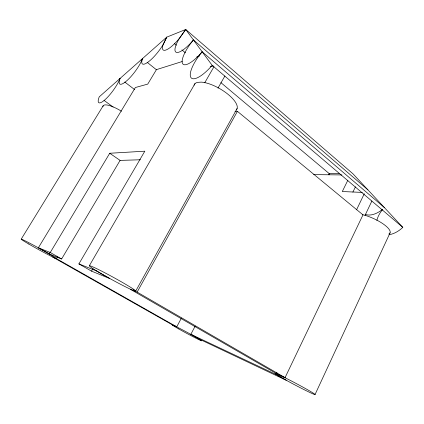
<?xml version="1.0" encoding="UTF-8"?>
<svg xmlns="http://www.w3.org/2000/svg" width="424" height="424" viewBox="0 0 424 424"><rect width="100%" height="100%" fill="white"/><g stroke="black" fill="none" stroke-linecap="round" stroke-linejoin="round"><path stroke-width="0.64" d="M328.987 174.746L329.194 173.586L220.893 82.627M328.77 174.651L329.194 173.586L339.099 173.676M315.053 394.527L390.085 232.808M365.027 215.376L371.875 201.034M285.05 377.662L137.138 292.099L130.412 289.306L276.337 373.576L285.05 377.662L362.981 214.867L237.419 111.332L234.976 111.687M356.536 209.822L364.296 193.726M276.337 373.576L276.909 372.383M352.879 192.099L355.45 186.83M347.807 180.333L342.301 191.526L362.292 192.422M190.858 334.324L276.899 374.906L286.237 380.291L199.063 338.983L190.858 334.324L195.146 326.141M176.744 326.846L56.44 258.629L52.852 257.14L171.736 324.493L176.744 326.846L181.393 318.101M133.205 290.466L133.846 289.311M135.712 291.055L237.106 108.549M137.138 292.099L237.419 111.332M218 88.102L224.868 76.023M204.723 82.791L213.972 66.738M182.23 61.517L156.429 69.637L147.743 84.1L135.378 87.519L38.367 247.78L50.255 252.508L109.737 153.255L144.823 151.188L78.901 263.903L91.489 271.122L92.814 268.832M89.411 265.61L194.987 83.639M38.367 247.78L49.205 253.934L61.623 258.979L120.087 160.399L140.408 159.768M56.44 258.629L57.452 256.928M49.205 253.934L50.223 252.232M21.2 239.157L103.165 105.783L104.368 104.998A18.55 4.961 31.7 0 1 121.476 111.231M402.8 227.365L212.138 65.323L185.723 29.473L179.32 38.467A21.03 5.618 -51.9 0 1 166.123 49.947A21.03 5.618 -51.9 0 1 163.07 44.732L166.743 37.148L185.723 29.473L352.964 173.803L402.8 227.365A20.617 13.494 -45.7 0 1 389.407 234.652M185.723 29.473L179.32 38.467A22.334 6.302 -51.5 0 0 176.893 52.47A22.334 6.302 -51.5 0 0 193.445 39.951L367.884 189.835M196.704 56.959L199.222 56.164M210.246 66.806L213.378 65.937M313.681 174.603L341.887 174.932M78.901 263.903L96.375 270.857L109.662 278.515L91.489 271.122M50.255 252.508L61.623 258.979M109.737 153.255L120.087 160.399M104.05 100.382L113.123 107.049M124.783 82.055L134.747 89.681M147.149 62.317L156.451 69.769M174.338 43.524L176.363 45.225M181.928 49.9L185.468 52.873M193.445 39.951A23.733 7.134 -51.4 0 0 182.733 63.844A23.733 7.134 -51.4 0 0 202.174 51.802L384.404 207.59M382.475 209.355A19.546 12.116 -46.4 0 1 365.239 214.348M212.138 65.323A25.318 8.146 -51.3 0 1 190.98 77.624A25.318 8.146 -51.3 0 1 202.174 51.802M376.872 220.358A20.617 13.494 -45.7 0 1 382.623 209.514M362.531 214.655A21.242 6.355 24.2 0 1 384.133 224.614A21.242 6.355 24.2 0 1 388.829 234.059M102.968 106.678A18.55 4.961 31.7 0 1 103.165 105.783M194.059 85.187A24.576 9.148 30.4 0 1 197.478 82.378L201.273 82.123A24.576 9.148 30.4 0 1 227.63 94.006A24.576 9.148 30.4 0 1 236.142 110.06M166.743 37.148L163.07 44.732A19.939 5.136 -52.5 0 1 147.398 62.567A19.939 5.136 -52.5 0 1 142.496 58.597A19.08 4.775 -53.3 0 1 126.834 80.719A19.08 4.775 -53.3 0 1 120.061 78.44A18.322 4.441 -53.9 0 1 104.977 99.746A18.322 4.441 -53.9 0 1 99.243 96.852L166.743 37.148M96.842 271.037A26.526 1.373 28.7 0 0 135.214 291.187A26.526 1.373 28.7 0 0 105.364 273.051A26.526 1.373 28.7 0 0 96.842 271.037M28.715 243.991A19.636 0.716 28.9 0 0 55.528 258.168A19.636 0.716 28.9 0 0 30.915 243.795A19.636 0.716 28.9 0 0 28.715 243.991M280.868 377.19A22.668 0.927 27.9 0 0 314.375 394.442A22.668 0.927 27.9 0 0 289.82 380.169A22.668 0.927 27.9 0 0 280.868 377.19M178.631 328.886A16.817 0.557 28.4 0 0 201.649 340.832A16.817 0.557 28.4 0 0 180.386 328.748A16.817 0.557 28.4 0 0 178.631 328.886"/></g></svg>
